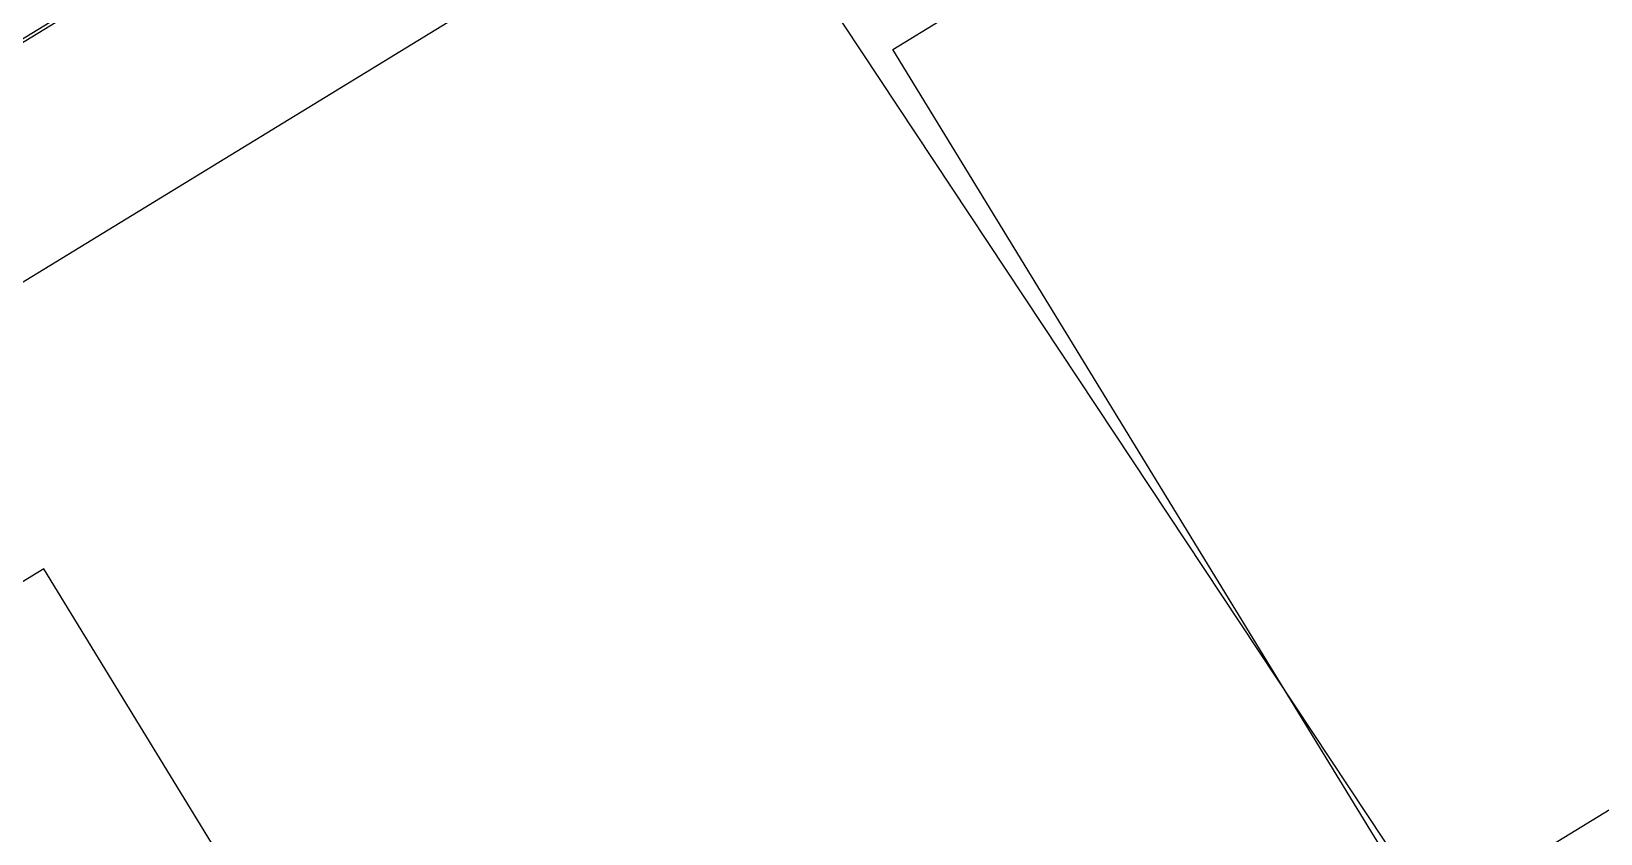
# Model space of a CAD drawing. Header units: millimetres. Extents: x 308437 to 311888, y 6841816 to 6843567.
# Drawn here: x 311662.538 to 311665.606, y 6842027.981 to 6842029.55 of the extents above; entities that cross this region are included whole.
import ezdxf

# ---------------------------------------------------------------- set-up
doc = ezdxf.new("R2010")
doc.units = ezdxf.units.MM
for name, color, linetype in [('C-ESTRUCTURA', 94, 'Continuous'), ('E-CIERROS', 40, 'Continuous'), ('E-CONDUCTOR', 40, 'Continuous'), ('E-EQUIPOS', 54, 'Continuous')]:
    doc.layers.add(name, color=color, linetype=linetype)
doc.linetypes.add('CERCO', pattern='A,5,["X",Standard,S=1.8,R=0,X=-1.8,Y=-0.9],5', length=10)

# ---------------------------------------------------------------- blocks, each defined once
blk = doc.blocks.new('A$C343F4AB5')
at = {"layer": 'C-ESTRUCTURA'}
for p, q in [((3850, -350), (-100, -350)), ((3850, -356), (-100, -356))]:
    blk.add_line(p, q, dxfattribs=at)
blk = doc.blocks.new('Parrón')
at = {"layer": 'E-CIERROS', "linetype": 'CERCO', "ltscale": 0.75}
blk.add_line((25.7524, 18.3613), (33.2524, 18.3613), dxfattribs=at)
at = {"layer": 'E-CONDUCTOR'}
blk.add_line((31.063, 0), (29.533, 42.4032), dxfattribs=at)
at = {"layer": 'E-EQUIPOS', "linetype": 'Continuous'}
for points in [[(26.7253, 17.8613), (26.7253, 15.8613), (28.5253, 15.8613), (28.5253, 17.8613)], [(32.2711, 17.8613), (32.2711, 15.8613), (30.4711, 15.8613), (30.4711, 17.8613)]]:
    blk.add_lwpolyline(points, close=True, dxfattribs=at)
at = {"layer": 'C-ESTRUCTURA', "linetype": 'Continuous', "xscale": 0.001, "yscale": 0.001, "zscale": 0.001, "rotation": 180}
blk.add_blockref('A$C343F4AB5', (29.5024, 18.4113), dxfattribs=at)

msp = doc.modelspace()

# ---------------------------------------------------------------- block references
at = {"rotation": 31.45904213535047}
msp.add_blockref('Parrón', (311647.5516, 6841998.3761), dxfattribs=at)

doc.saveas('drawing.dxf')
